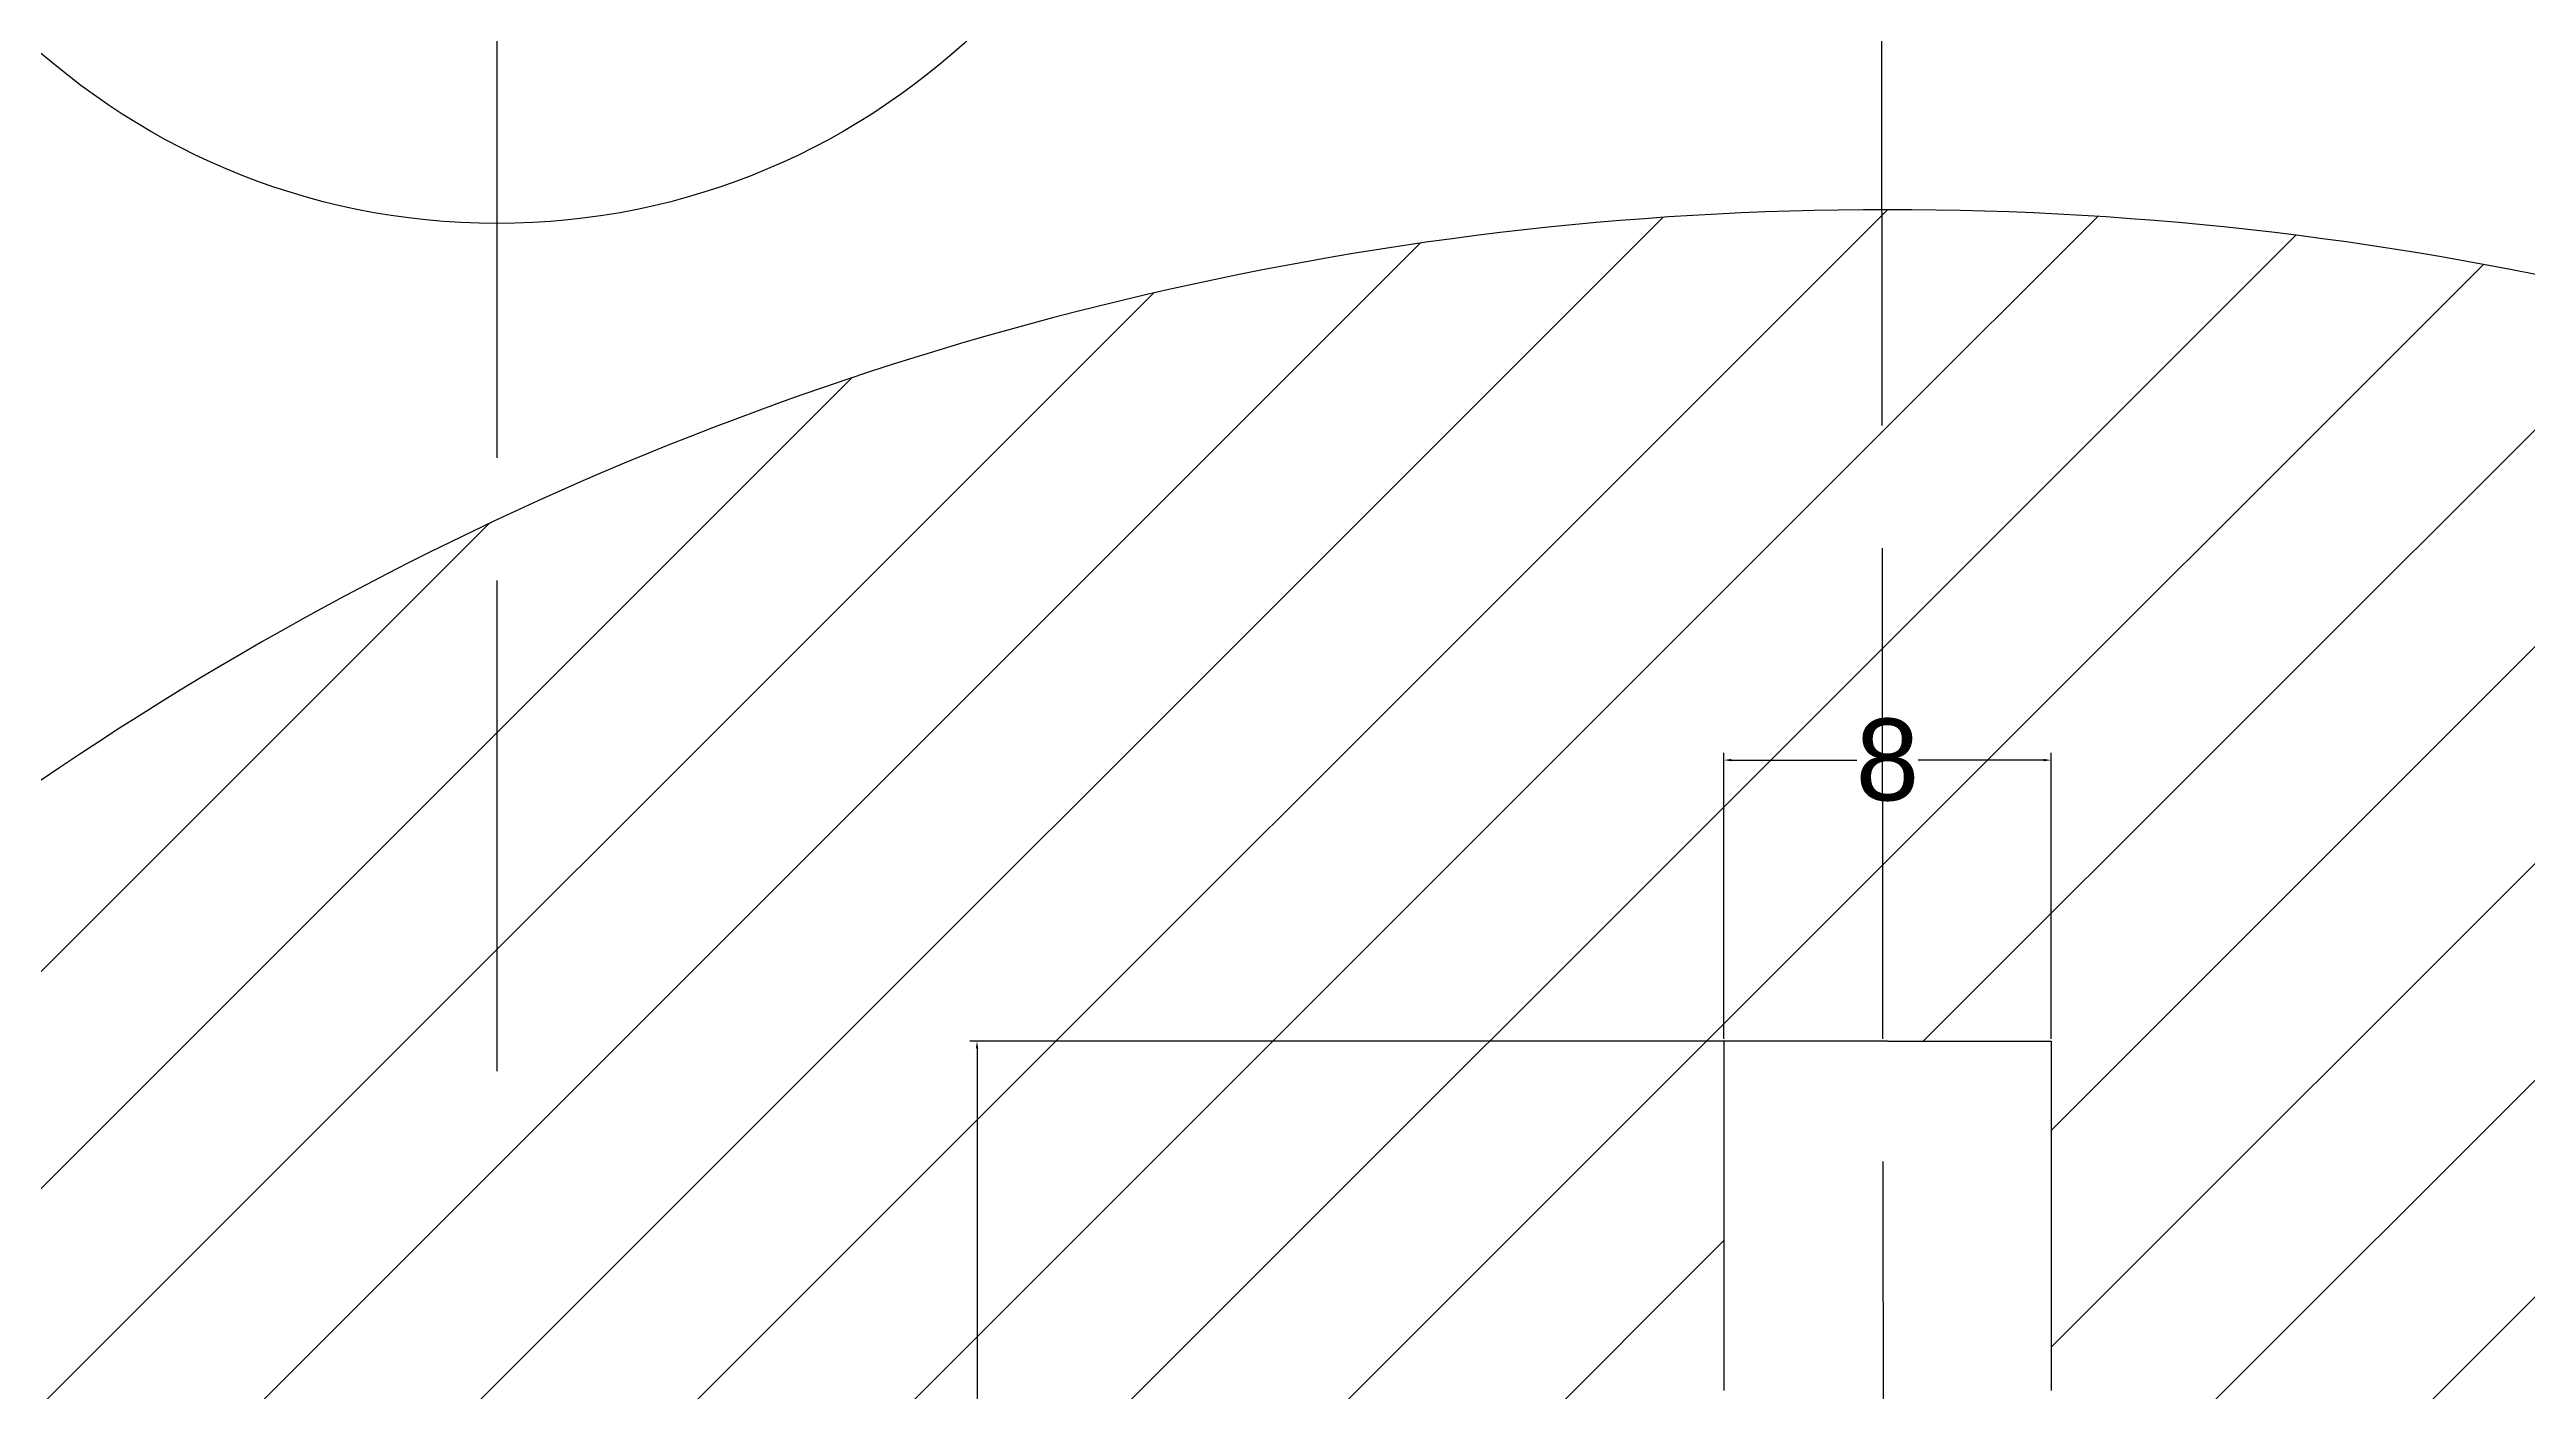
# Model space of a CAD drawing. Header units: inches. Extents: x 7 to 161, y 13 to 180.
# Drawn here: x 40.1 to 100.6, y 114.5 to 147.3 of the extents above; entities that cross this region are included whole.
import ezdxf

# ---------------------------------------------------------------- set-up
doc = ezdxf.new("R2010")
doc.units = ezdxf.units.IN
doc.header["$MEASUREMENT"] = 0
doc.linetypes.add('ACAD_ISO02W100', pattern=[15, 12, -3])
for name, color, linetype in [('Dimensions', 50, 'Continuous'), ('Dotted', 90, 'ACAD_ISO02W100'), ('Hashing', 130, 'Continuous')]:
    doc.layers.add(name, color=color, linetype=linetype)
doc.styles.get("Standard").update_dxf_attribs({"font": 'arial.ttf'})
doc.dimstyles.get("Standard").update_dxf_attribs({"dimtxt": 0.18, "dimasz": 0.18, "dimexe": 0.18, "dimexo": 0.0625, "dimgap": 0.09, "dimtad": 0, "dimtih": 1, "dimtoh": 1, "dimdec": 4, "dimzin": 0, "dimdsep": 46, "dimtxsty": 'Standard', "dimcen": 0.09, "dimadec": 0, "dimazin": 0, "dimtfac": 1, "dimtdec": 4, "dimtofl": 0, "dimtmove": 0, "dimatfit": 3, "dimfxl": 1, "dimtolj": 1, "dimtzin": 0, "dimarcsym": 0})

# ---------------------------------------------------------------- blocks, each defined once
blk = doc.blocks.new('*D4')
at = {"layer": 'Defpoints', "color": 0, "transparency": 16777216}
for p in [(111.432, 138.847), (85, 63.339)]:
    blk.add_point(p, dxfattribs=at)
at = {"layer": 'Dimensions', "color": 0, "lineweight": -2, "transparency": 16777216}
for p, q in [((118.528, 159.12), (111.491, 139.017)), ((118.708, 159.12), (118.528, 159.12)), ((84.91, 63.339), (85.09, 63.339)), ((85, 63.249), (85, 63.429))]:
    blk.add_line(p, q, dxfattribs=at)
at = {"layer": 'Dimensions', "color": 0, "transparency": 16777216}
blk.add_solid([(111.463, 139.027), (111.519, 139.007), (111.432, 138.847)], dxfattribs=at)
at = {"layer": 'Dimensions', "color": 0, "transparency": 16777216, "insert": (121.184, 159.12), "char_height": 0.18, "attachment_point": 5}
blk.add_mtext('\\A1;{\\H11.11111x;R80}', dxfattribs=at)
blk = doc.blocks.new('*D15')
at = {"layer": 'Defpoints', "color": 0, "transparency": 16777216}
for p in [(62.739, 123), (85, 123), (84.922, 85)]:
    blk.add_point(p, dxfattribs=at)
at = {"layer": 'Dimensions', "color": 0, "lineweight": -2, "transparency": 16777216}
for p, q in [((84.938, 123), (62.559, 123)), ((62.739, 122.82), (62.739, 105.112)), ((62.739, 85.18), (62.739, 102.888)), ((84.86, 85), (62.559, 85))]:
    blk.add_line(p, q, dxfattribs=at)
at = {"layer": 'Dimensions', "color": 0, "transparency": 16777216}
for points in [[(62.709, 122.82), (62.769, 122.82), (62.739, 123)], [(62.709, 85.18), (62.769, 85.18), (62.739, 85)]]:
    blk.add_solid(points, dxfattribs=at)
at = {"layer": 'Dimensions', "color": 0, "transparency": 16777216, "insert": (62.739, 104), "char_height": 0.18, "attachment_point": 5}
blk.add_mtext('\\A1;{\\H11.11111x;38}', dxfattribs=at)
blk = doc.blocks.new('*D16')
at = {"layer": 'Defpoints', "color": 0, "transparency": 16777216}
for p in [(89, 129.876), (81, 123), (89, 123)]:
    blk.add_point(p, dxfattribs=at)
at = {"layer": 'Dimensions', "color": 0, "lineweight": -2, "transparency": 16777216}
for p, q in [((81, 123.062), (81, 130.056)), ((81.18, 129.876), (84.251, 129.876)), ((88.82, 129.876), (85.749, 129.876)), ((89, 123.062), (89, 130.056))]:
    blk.add_line(p, q, dxfattribs=at)
at = {"layer": 'Dimensions', "color": 0, "transparency": 16777216}
for points in [[(81.18, 129.906), (81.18, 129.846), (81, 129.876)], [(88.82, 129.906), (88.82, 129.846), (89, 129.876)]]:
    blk.add_solid(points, dxfattribs=at)
at = {"layer": 'Dimensions', "color": 0, "transparency": 16777216, "insert": (85, 129.876), "char_height": 0.18, "attachment_point": 5}
blk.add_mtext('\\A1;{\\H11.11111x;8}', dxfattribs=at)

msp = doc.modelspace()

# ---------------------------------------------------------------- hatches: boundary and pattern name
at = {"layer": 'Hashing'}
h = msp.add_hatch(dxfattribs=at)
h.set_pattern_fill('ANSI31', color=256, scale=30)
h.paths.add_polyline_path([(149.51613, 110.6434, 0.0658436), (135, 125.78937), (135, 110, -0.41421356), (145, 100), (153, 100, 0.15949979)])
h.paths.add_polyline_path([(153, 100), (145, 100, -0.41421356), (135, 90), (135, 82, 0.41421356)])
h.paths.add_polyline_path([(35, 90, -0.41421356), (25, 100), (17, 100, 0.41421356), (35, 82)])
h.paths.add_polyline_path([(35, 125.78937, 0.0658436), (20.48387, 110.6434, 0.15949979), (17, 100), (25, 100, -0.41421356), (35, 110)])
edge = h.paths.add_edge_path()
edge.add_line((81, 123), (85, 123))
edge.add_line((85, 123), (85, 143.33939))
edge.add_arc((85, 63.33939), 80, 90, 128.6821875)
edge.add_line((35, 125.78937), (35, 110))
edge.add_arc((35, 100), 10, 0, 90, ccw=False)
edge.add_line((45, 100), (70, 100))
edge.add_arc((85, 100), 15, 105.46601, 180, ccw=False)
edge.add_line((81, 114.45683), (81, 123))
h = msp.add_hatch(dxfattribs=at)
h.set_pattern_fill('ANSI31', color=256, scale=30)
h.paths.add_polyline_path([(100, 100), (125, 100, -0.41421356), (135, 110), (135, 125.78937, 0.1704041), (85, 143.33939), (85, 123), (89, 123), (89, 114.45683, -0.33718817)])

# ---------------------------------------------------------------- linework, layer by layer
for p, q in [((85, 123), (81, 123)), ((81, 123), (81, 114.45683)), ((85, 123), (89, 123)), ((89, 123), (89, 114.45683))]:
    msp.add_line(p, q)
msp.add_circle((51, 160), 17)
for start, end in [(90, 143.7506791), (36.2493209, 90)]:
    msp.add_arc((85, 63.33939), 80, start, end)
at = {"layer": 'Dotted'}
for p, q in [((84.82, 180.05674), (85, 13.10699)), ((51, 179.27067), (51, 121.54902))]:
    msp.add_line(p, q, dxfattribs=at)

# ---------------------------------------------------------------- dimensions: what is measured, and where the dimension line sits
at = {"layer": 'Dimensions'}
dim = msp.add_radius_dim(center=(85, 63.33939), mpoint=(111.43162, 138.84681), text='{\\H11.11111x;R80}', dimstyle='Standard', dxfattribs=at)
dim.commit()
dim.dimension.update_dxf_attribs({"geometry": '*D4', "text_midpoint": (121.18424, 159.11953), "dimtype": 164})
dim = msp.add_linear_dim(base=(89, 129.87644), p1=(81, 123), p2=(89, 123), text='{\\H11.11111x;8}', dimstyle='Standard', dxfattribs=at)
dim.commit()
dim.dimension.update_dxf_attribs({"geometry": '*D16', "text_midpoint": (85, 129.87644)})
dim = msp.add_linear_dim(base=(62.73882, 123), p1=(84.92249, 85.0002), p2=(85, 123), angle=90, text='{\\H11.11111x;38}', dimstyle='Standard', dxfattribs=at)
dim.commit()
dim.dimension.update_dxf_attribs({"geometry": '*D15', "text_midpoint": (62.73882, 104.0001)})

doc.saveas('drawing.dxf')
